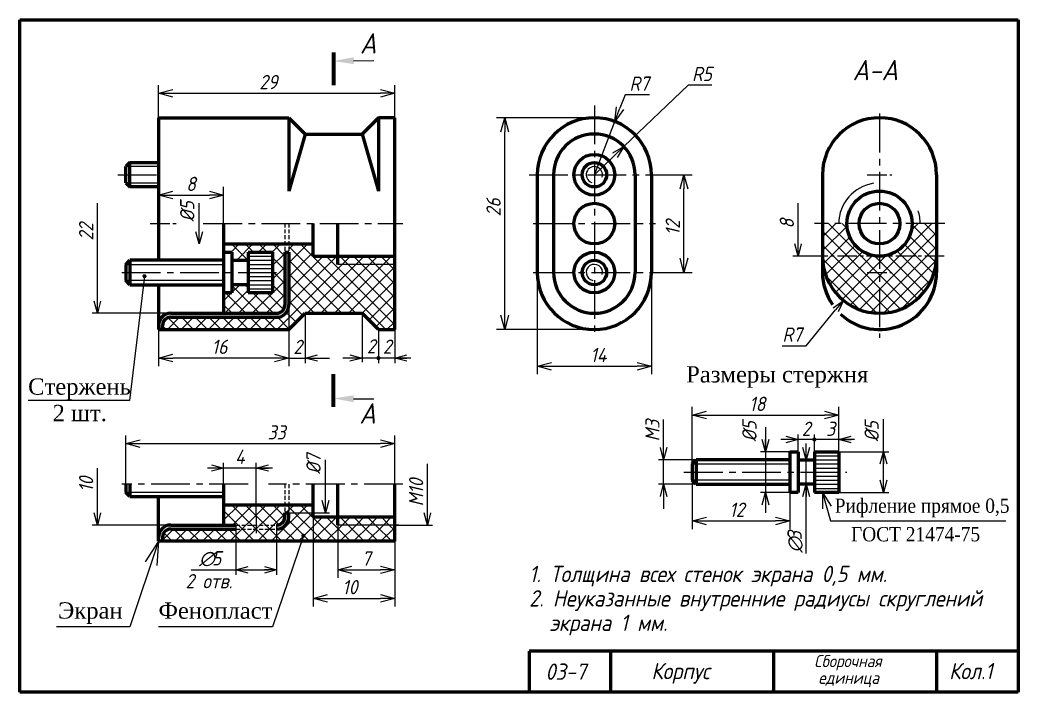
# Model space of a CAD drawing. Header units: millimetres. Extents: x -255 to 511, y 132 to 472.
# Drawn here: x 10 to 255, y 307 to 472 of the extents above; entities that cross this region are included whole.
import ezdxf

# ---------------------------------------------------------------- set-up
doc = ezdxf.new("R2010")
doc.units = ezdxf.units.MM
doc.header["$LTSCALE"] = 0.5
doc.linetypes.add('DASHED2', pattern=[9.525, 6.35, -3.175])
doc.linetypes.add('осевая2', pattern=[28.575, 19.05, -3.175, 3.175, -3.175])
doc.layers.get('Defpoints').update_dxf_attribs({"color": 5})
doc.styles.get("Standard").update_dxf_attribs({"font": 'isocpeui.ttf', "width": 0.9})
doc.styles.add('стиль1', font='TIMES.TTF')
doc.dimstyles.new('Standart 1', dxfattribs={"dimtxt": 3.5, "dimasz": 3.5, "dimexe": 2, "dimexo": 0, "dimgap": 1, "dimtad": 1, "dimtoh": 1, "dimdec": 0, "dimtxsty": 'Standard', "dimblk": 'OPEN30', "dimcen": 2.5, "dimadec": 0, "dimazin": 0, "dimtfac": 1, "dimtdec": 0, "dimtmove": 0, "dimatfit": 3, "dimldrblk": 'DOTSMALL', "dimfxl": 0, "dimarcsym": 0})
pattern_1 = [(45, (9, -15), (-1.683798, 1.683798), []), (135, (9, -15), (-1.683798, -1.683798), [])]

# ---------------------------------------------------------------- blocks, each defined once
blk = doc.blocks.new('_Open30')
at = {"color": 0, "linetype": 'ByBlock', "lineweight": -2}
for p, q in [((-1, 0.268), (0, 0)), ((0, 0), (-1, -0.268)), ((0, 0), (-1, 0))]:
    blk.add_line(p, q, dxfattribs=at)
blk = doc.blocks.new('*D18')
at = {"color": 0, "lineweight": -2}
for p, q in [((175, 359), (175, 347)), ((199, 356), (199, 347)), ((178.5, 349), (195.5, 349))]:
    blk.add_line(p, q, dxfattribs=at)
at = {"layer": 'Defpoints', "color": 0}
for p in [(175, 359), (199, 356), (199, 349)]:
    blk.add_point(p, dxfattribs=at)
at = {"color": 0, "lineweight": -2, "xscale": 3.5, "yscale": 3.5, "zscale": 3.5, "rotation": 180}
blk.add_blockref('_Open30', (175, 349), dxfattribs=at)
at = {"color": 0, "lineweight": -2, "xscale": 3.5, "yscale": 3.5, "zscale": 3.5}
blk.add_blockref('_Open30', (199, 349), dxfattribs=at)
at = {"color": 0, "lineweight": -3, "insert": (186, 351.75), "char_height": 3.5, "attachment_point": 5}
blk.add_mtext('12', dxfattribs=at)
blk = doc.blocks.new('_DotSmall')
at = {"color": 0, "linetype": 'ByBlock', "const_width": 0.5}
blk.add_lwpolyline([(-0.0625, 0, 1), (0.0625, 0, 1)], format="xyb", close=True, dxfattribs=at)
blk = doc.blocks.new('*D19')
at = {"color": 0, "lineweight": -2}
for p, q in [((175, 363), (175, 377)), ((178.5, 375), (207.5, 375)), ((211, 366), (211, 377))]:
    blk.add_line(p, q, dxfattribs=at)
at = {"layer": 'Defpoints', "color": 0}
for p in [(211, 375), (211, 366), (175, 363)]:
    blk.add_point(p, dxfattribs=at)
at = {"color": 0, "lineweight": -2, "xscale": 3.5, "yscale": 3.5, "zscale": 3.5, "rotation": 180}
blk.add_blockref('_Open30', (175, 375), dxfattribs=at)
at = {"color": 0, "lineweight": -2, "xscale": 3.5, "yscale": 3.5, "zscale": 3.5}
blk.add_blockref('_Open30', (211, 375), dxfattribs=at)
at = {"color": 0, "lineweight": -3, "insert": (191, 377.75), "char_height": 3.5, "attachment_point": 5}
blk.add_mtext('18', dxfattribs=at)
blk = doc.blocks.new('*D20')
at = {"color": 0, "lineweight": -2}
for p, q in [((166, 434), (175, 434)), ((173, 413.5), (173, 430.5)), ((166, 410), (175, 410))]:
    blk.add_line(p, q, dxfattribs=at)
at = {"layer": 'Defpoints', "color": 0}
for p in [(166, 434), (173, 434), (166, 410)]:
    blk.add_point(p, dxfattribs=at)
at = {"color": 0, "lineweight": -2, "xscale": 3.5, "yscale": 3.5, "zscale": 3.5}
for p, rotation in [((173, 434), 90), ((173, 410), 270)]:
    blk.add_blockref('_Open30', p, dxfattribs=dict(at, rotation=rotation))
at = {"color": 0, "lineweight": -3, "insert": (170.25, 421), "char_height": 3.5, "attachment_point": 5, "rotation": 90}
blk.add_mtext('12', dxfattribs=at)
blk = doc.blocks.new('*D21')
at = {"color": 0, "lineweight": -2}
for p, q in [((151, 448), (127, 448)), ((129, 399.5), (129, 444.5)), ((151, 396), (127, 396))]:
    blk.add_line(p, q, dxfattribs=at)
at = {"layer": 'Defpoints', "color": 0}
for p in [(129, 448), (151, 448), (151, 396)]:
    blk.add_point(p, dxfattribs=at)
at = {"color": 0, "lineweight": -2, "xscale": 3.5, "yscale": 3.5, "zscale": 3.5}
for p, rotation in [((129, 448), 90), ((129, 396), 270)]:
    blk.add_blockref('_Open30', p, dxfattribs=dict(at, rotation=rotation))
at = {"color": 0, "lineweight": -3, "insert": (126.25, 426), "char_height": 3.5, "attachment_point": 5, "rotation": 90}
blk.add_mtext('26', dxfattribs=at)
blk = doc.blocks.new('*D22')
at = {"color": 0, "lineweight": -2}
for p, q in [((88, 348), (88, 335)), ((91.5, 337), (98.5, 337)), ((102, 338), (102, 335))]:
    blk.add_line(p, q, dxfattribs=at)
at = {"layer": 'Defpoints', "color": 0}
for p in [(88, 348), (102, 338), (102, 337)]:
    blk.add_point(p, dxfattribs=at)
at = {"color": 0, "lineweight": -2, "xscale": 3.5, "yscale": 3.5, "zscale": 3.5, "rotation": 180}
blk.add_blockref('_Open30', (88, 337), dxfattribs=at)
at = {"color": 0, "lineweight": -2, "xscale": 3.5, "yscale": 3.5, "zscale": 3.5}
blk.add_blockref('_Open30', (102, 337), dxfattribs=at)
at = {"color": 0, "lineweight": -3, "insert": (95, 339.77), "char_height": 3.5, "attachment_point": 5}
blk.add_mtext('7', dxfattribs=at)
blk = doc.blocks.new('*D23')
at = {"color": 0, "lineweight": -2}
for p, q in [((82, 350), (82, 328)), ((102, 350), (102, 328)), ((85.5, 330), (98.5, 330))]:
    blk.add_line(p, q, dxfattribs=at)
at = {"layer": 'Defpoints', "color": 0}
for p in [(82, 350), (102, 350), (102, 330)]:
    blk.add_point(p, dxfattribs=at)
at = {"color": 0, "lineweight": -2, "xscale": 3.5, "yscale": 3.5, "zscale": 3.5, "rotation": 180}
blk.add_blockref('_Open30', (82, 330), dxfattribs=at)
at = {"color": 0, "lineweight": -2, "xscale": 3.5, "yscale": 3.5, "zscale": 3.5}
blk.add_blockref('_Open30', (102, 330), dxfattribs=at)
at = {"color": 0, "lineweight": -3, "insert": (91, 332.75), "char_height": 3.5, "attachment_point": 5}
blk.add_mtext('10', dxfattribs=at)
blk = doc.blocks.new('*D24')
at = {"color": 0, "lineweight": -2}
for p, q in [((137, 410), (137, 385)), ((165, 410), (165, 385)), ((140.5, 387), (161.5, 387))]:
    blk.add_line(p, q, dxfattribs=at)
at = {"layer": 'Defpoints', "color": 0}
for p in [(137, 410), (165, 410), (165, 387)]:
    blk.add_point(p, dxfattribs=at)
at = {"color": 0, "lineweight": -2, "xscale": 3.5, "yscale": 3.5, "zscale": 3.5, "rotation": 180}
blk.add_blockref('_Open30', (137, 387), dxfattribs=at)
at = {"color": 0, "lineweight": -2, "xscale": 3.5, "yscale": 3.5, "zscale": 3.5}
blk.add_blockref('_Open30', (165, 387), dxfattribs=at)
at = {"color": 0, "lineweight": -3, "insert": (152, 389.75), "char_height": 3.5, "attachment_point": 5}
blk.add_mtext('14', dxfattribs=at)
blk = doc.blocks.new('*D25')
at = {"color": 0, "lineweight": -2}
for p, q in [((44, 429), (44, 431)), ((47.5, 429), (56.5, 429)), ((60, 422), (60, 431))]:
    blk.add_line(p, q, dxfattribs=at)
at = {"layer": 'Defpoints', "color": 0}
for p in [(44, 429), (60, 429), (60, 422)]:
    blk.add_point(p, dxfattribs=at)
at = {"color": 0, "lineweight": -2, "xscale": 3.5, "yscale": 3.5, "zscale": 3.5, "rotation": 180}
blk.add_blockref('_Open30', (44, 429), dxfattribs=at)
at = {"color": 0, "lineweight": -2, "xscale": 3.5, "yscale": 3.5, "zscale": 3.5}
blk.add_blockref('_Open30', (60, 429), dxfattribs=at)
at = {"color": 0, "lineweight": -3, "insert": (52, 431.75), "char_height": 3.5, "attachment_point": 5}
blk.add_mtext('8', dxfattribs=at)
blk = doc.blocks.new('*D26')
at = {"color": 0, "lineweight": -2}
for p, q in [((36, 358), (36, 370)), ((102, 358), (102, 370)), ((39.5, 368), (98.5, 368))]:
    blk.add_line(p, q, dxfattribs=at)
at = {"layer": 'Defpoints', "color": 0}
for p in [(102, 368), (36, 358), (102, 358)]:
    blk.add_point(p, dxfattribs=at)
at = {"color": 0, "lineweight": -2, "xscale": 3.5, "yscale": 3.5, "zscale": 3.5, "rotation": 180}
blk.add_blockref('_Open30', (36, 368), dxfattribs=at)
at = {"color": 0, "lineweight": -2, "xscale": 3.5, "yscale": 3.5, "zscale": 3.5}
blk.add_blockref('_Open30', (102, 368), dxfattribs=at)
at = {"color": 0, "lineweight": -3, "insert": (73, 370.75), "char_height": 3.5, "attachment_point": 5}
blk.add_mtext('33', dxfattribs=at)
blk = doc.blocks.new('*D27')
at = {"color": 0, "lineweight": -2}
for p, q in [((44, 396), (44, 387)), ((76, 396), (76, 387)), ((72.5, 389), (47.5, 389))]:
    blk.add_line(p, q, dxfattribs=at)
at = {"layer": 'Defpoints', "color": 0}
for p in [(44, 396), (76, 396), (44, 389)]:
    blk.add_point(p, dxfattribs=at)
at = {"color": 0, "lineweight": -2, "xscale": 3.5, "yscale": 3.5, "zscale": 3.5, "rotation": 180}
blk.add_blockref('_Open30', (44, 389), dxfattribs=at)
at = {"color": 0, "lineweight": -2, "xscale": 3.5, "yscale": 3.5, "zscale": 3.5}
blk.add_blockref('_Open30', (76, 389), dxfattribs=at)
at = {"color": 0, "lineweight": -3, "insert": (59, 391.75), "char_height": 3.5, "attachment_point": 5}
blk.add_mtext('16', dxfattribs=at)
blk = doc.blocks.new('*D28')
at = {"color": 0, "lineweight": -2}
for p, q in [((158.54, 453.6), (157.28, 450.33)), ((164.53, 453.6), (158.54, 453.6)), ((151, 434), (156.03, 447.07))]:
    blk.add_line(p, q, dxfattribs=at)
at = {"layer": 'Defpoints', "color": 0}
for p in [(156.03, 447.07), (151, 434)]:
    blk.add_point(p, dxfattribs=at)
at = {"color": 0, "lineweight": -2, "xscale": 3.5, "yscale": 3.5, "zscale": 3.5, "rotation": 248.9624889745791}
blk.add_blockref('_Open30', (156.03, 447.07), dxfattribs=at)
at = {"color": 0, "lineweight": -3, "insert": (162.03, 456.37), "char_height": 3.5, "attachment_point": 5}
blk.add_mtext('R7', dxfattribs=at)
blk = doc.blocks.new('*D29')
at = {"color": 0, "lineweight": -2}
for p, q in [((44, 448), (44, 456)), ((102, 448), (102, 456)), ((47.5, 454), (98.5, 454))]:
    blk.add_line(p, q, dxfattribs=at)
at = {"layer": 'Defpoints', "color": 0}
for p in [(102, 454), (44, 448), (102, 448)]:
    blk.add_point(p, dxfattribs=at)
at = {"color": 0, "lineweight": -2, "xscale": 3.5, "yscale": 3.5, "zscale": 3.5, "rotation": 180}
blk.add_blockref('_Open30', (44, 454), dxfattribs=at)
at = {"color": 0, "lineweight": -2, "xscale": 3.5, "yscale": 3.5, "zscale": 3.5}
blk.add_blockref('_Open30', (102, 454), dxfattribs=at)
at = {"color": 0, "lineweight": -3, "insert": (71, 456.75), "char_height": 3.5, "attachment_point": 5}
blk.add_mtext('29', dxfattribs=at)

msp = doc.modelspace()

# ---------------------------------------------------------------- hatches: boundary and pattern name
at = {"lineweight": -3}
h = msp.add_hatch(dxfattribs=at)
h.set_pattern_fill('ANSI37', color=256, scale=0.75, style=0)
h.set_pattern_definition(pattern_1)
h.paths.add_polyline_path([(213, 422), (207, 422), (207, 414), (221, 414), (221, 414, -0.414214)])
h.paths.add_polyline_path([(221, 414), (207, 414, 0.414214), (221, 400)])
h.paths.add_polyline_path([(235, 414), (221, 414), (221, 400, 0.414214)])
h.paths.add_polyline_path([(235, 422), (229, 422, -0.414214), (221, 414), (221, 414), (235, 414)])
h = msp.add_hatch(dxfattribs=at)
h.set_pattern_fill('ANSI37', color=256, scale=0.75, style=0)
h.set_pattern_definition(pattern_1)
h.paths.add_polyline_path([(102, 412), (88, 412), (88, 414), (82, 414), (82, 417), (76, 417), (76, 415), (76, 402), (76, 396), (80, 400), (94, 400), (98, 396), (102, 396)])
h.paths.add_polyline_path([(102, 414), (88, 414), (88, 412), (102, 412)])
h.paths.add_polyline_path([(75, 415), (75, 417), (60, 417), (60, 415), (62, 415), (62, 413), (66, 413), (66, 415), (72, 415), (72, 405), (66, 405), (66, 407), (62, 407), (62, 405), (60, 405), (60, 400), (73, 400, 0.414214), (75, 402)])
h.paths.add_polyline_path([(76, 402, -0.414214), (73, 399), (47, 399, 0.414214), (45, 397), (45, 396), (76, 396)])
at = {"ltscale": 0.5}
msp.add_hatch(color=7, dxfattribs=at).paths.add_polyline_path([(76, 402), (76, 415), (75, 415), (75, 402, -0.414214), (73, 400), (47, 400, 0.414214), (44, 397), (44, 396), (45, 396), (45, 397, -0.414214), (47, 399), (73, 399, 0.414214)])
at = {"lineweight": -3}
h = msp.add_hatch(dxfattribs=at)
h.set_pattern_fill('ANSI37', color=256, scale=0.75, style=0)
h.set_pattern_definition(pattern_1)
h.paths.add_polyline_path([(63, 347), (47, 347, 0.414214), (45, 345), (45, 344), (63, 344)])
h.paths.add_polyline_path([(73, 347), (63, 347), (63, 344), (73, 344)])
h.paths.add_polyline_path([(68, 348), (63, 348), (63, 347), (68, 347)])
h.paths.add_polyline_path([(73, 348), (68, 348), (68, 347), (73, 347)])
h.paths.add_polyline_path([(75, 351), (75, 353), (68, 353), (68, 350), (68, 348), (73, 348, 0.414214), (75, 350)])
h.paths.add_polyline_path([(68, 353), (60, 353), (60, 348), (63, 348), (68, 348), (68, 350)])
h.paths.add_polyline_path([(76, 353), (75, 353), (75, 351), (76, 351)])
h.paths.add_polyline_path([(82, 353), (76, 353), (76, 351), (82, 351)])
h.paths.add_polyline_path([(102, 348), (88, 348), (88, 350), (82, 350), (82, 351), (76, 351), (76, 350, -0.414214), (73, 347), (73, 344), (102, 344)])
at = {"ltscale": 0.5}
h = msp.add_hatch(color=7, dxfattribs=at)
h.paths.add_polyline_path([(76, 350), (76, 351), (75, 351), (75, 350, -0.414214), (73, 348), (73, 347, 0.414214)])
h.paths.add_polyline_path([(63, 348), (47, 348, 0.414214), (44, 345), (44, 344), (45, 344), (45, 345, -0.414214), (47, 347), (63, 347)])
at = {"lineweight": -3}
h = msp.add_hatch(dxfattribs=at)
h.set_pattern_fill('ANSI37', color=256, scale=0.75, style=0)
h.set_pattern_definition(pattern_1)
h.paths.add_polyline_path([(102, 350), (88, 350), (88, 348), (102, 348)])

# ---------------------------------------------------------------- linework, layer by layer
at = {"color": 7, "lineweight": 60}
for p, q in [((10, 307), (10, 472)), ((10, 472), (255, 472)), ((255, 472), (255, 307)), ((255, 317), (135, 317)), ((135, 317), (135, 307)), ((155, 317), (155, 307)), ((195, 317), (195, 307)), ((235, 317), (235, 307)), ((255, 307), (10, 307))]:
    msp.add_line(p, q, dxfattribs=at)
at = {"color": 7, "lineweight": 80}
for p, q in [((87, 464.01), (87, 456)), ((87, 376.99), (87, 385))]:
    msp.add_line(p, q, dxfattribs=at)
at = {"color": 7, "lineweight": -3}
for p, q in [((91.9, 462), (96.9, 462.01)), ((174, 456), (158.23, 440.91)), ((179.86, 456), (174, 456)), ((151, 434), (158.23, 440.91)), ((44, 436), (36, 436)), ((36, 432), (44, 432)), ((29, 403), (29, 427)), ((54, 420), (54, 427)), ((201, 417), (201, 427)), ((36, 412), (60, 412)), ((66, 414), (72, 414)), ((66, 413), (72, 413)), ((66, 412), (72, 412)), ((102, 412), (88, 412)), ((205, 414), (199.75, 414)), ((66, 411), (72, 411)), ((60, 408), (36, 408)), ((40.57, 409.09), (36.89, 378.56)), ((66, 409), (72, 409)), ((66, 408), (72, 408)), ((66, 407), (72, 407)), ((66, 406), (72, 406)), ((76, 402), (76, 387.75)), ((47, 400), (27.75, 400)), ((80, 400), (80, 387.75)), ((94, 400), (94, 388)), ((203, 392), (210.23, 400.84)), ((98, 396), (98, 387.75)), ((102, 396), (102, 387.75)), ((197.14, 392), (203, 392)), ((76, 389), (80, 389)), ((83, 389), (86, 389)), ((105.91, 389), (89.28, 389)), ((36.89, 378.56), (12, 378.56)), ((91.9, 379), (96.9, 378.99)), ((168, 367), (168, 373.88)), ((222, 359), (222, 374)), ((193, 372), (193, 351)), ((201, 366), (201, 370.25)), ((205, 366), (205, 370.25)), ((205, 366), (205, 370.25)), ((211, 366), (211, 370.25)), ((214.89, 369), (196.75, 369)), ((203, 341), (203, 368)), ((199, 366), (191.75, 366)), ((211, 366), (223.25, 366)), ((60, 356), (60, 363.25)), ((68, 350), (68, 363.25)), ((85, 354), (85, 364)), ((110, 351), (110, 363)), ((176, 364), (166.75, 364)), ((168, 358), (168, 364)), ((175, 363), (199, 363)), ((205, 365), (211, 365)), ((205, 364), (211, 364)), ((205, 363), (211, 363)), ((29, 351), (29, 362)), ((72, 362), (56, 362)), ((205, 362), (211, 362)), ((176, 358), (166.75, 358)), ((199, 359), (175, 359)), ((205, 360), (211, 360)), ((205, 359), (211, 359)), ((205, 358), (211, 358)), ((60, 356), (36, 356)), ((199, 356), (191.75, 356)), ((205, 357), (211, 357)), ((205, 356), (223.25, 356)), ((207, 356), (209, 349)), ((207, 356), (207, 352)), ((207, 356), (209.11, 352.6)), ((168, 355), (168, 352)), ((76, 351), (86, 351)), ((47, 348), (27.75, 348)), ((103, 348), (88, 348)), ((102, 348), (111.25, 348)), ((209, 349), (252, 349)), ((63, 347), (63, 335.75)), ((73, 347), (73, 335.75)), ((44, 344), (37, 323)), ((44, 344), (40.7, 338.96)), ((44, 344), (43.6, 338.03)), ((79.58, 345.37), (72, 323)), ((52, 337), (71, 337)), ((37, 323), (19, 323)), ((72, 323), (44, 323))]:
    msp.add_line(p, q, dxfattribs=at)
at = {"color": 7, "linetype": 'осевая2', "lineweight": -3}
for p, q in [((151, 451), (151, 394)), ((221, 449), (221, 394)), ((34, 434), (45, 434)), ((135, 434), (166, 434)), ((55, 422), (104, 422)), ((136, 422), (166, 422)), ((237, 422), (205, 422)), ((35, 410), (73, 410)), ((136, 410), (166, 410)), ((173, 361), (213, 361)), ((66, 358), (35, 358)), ((104, 358), (71, 358))]:
    msp.add_line(p, q, dxfattribs=at)
at = {"color": 7, "lineweight": 60, "ltscale": 0.5}
for p, q in [((44, 448), (76, 448)), ((44, 448), (44, 413)), ((76, 448), (76, 430)), ((76, 448), (80, 444)), ((98, 448), (94, 444)), ((102, 448), (98, 448)), ((98, 448), (98, 430)), ((102, 396), (102, 448)), ((80, 444), (76, 430)), ((80, 444), (94, 444)), ((94, 444), (98, 430)), ((37, 437), (36, 436)), ((37, 431), (37, 437)), ((37, 437), (44, 437)), ((36, 432), (36, 436)), ((137, 434), (137, 410)), ((141, 434), (141, 409.96)), ((161, 434), (161, 410)), ((165, 434), (165, 410)), ((207, 434), (207, 410)), ((235, 434), (235, 410)), ((36, 432), (37, 431)), ((44, 431), (37, 431)), ((60, 422), (60, 400)), ((82, 414), (82, 422)), ((88, 412), (88, 422)), ((60, 417), (82, 417)), ((60, 415), (62, 415)), ((62, 415), (62, 405)), ((66, 415), (66, 405)), ((66, 415), (72, 415)), ((72, 415), (72, 405)), ((75, 415), (76, 415)), ((75, 415), (75, 402)), ((76, 415), (76, 402)), ((36, 412), (37, 413)), ((36, 412), (36, 408)), ((60, 413), (37, 413)), ((37, 413), (37, 407)), ((62, 413), (66, 413)), ((82, 414), (102, 414)), ((37, 407), (36, 408)), ((37, 407), (60, 407)), ((44, 407), (44, 396)), ((66, 407), (62, 407)), ((62, 405), (60, 405)), ((72, 405), (66, 405)), ((47, 400), (73, 400)), ((76, 396), (80, 400)), ((80, 400), (94, 400)), ((98, 396), (94, 400)), ((45, 396), (45, 397)), ((47, 399), (73, 399)), ((44, 396), (76, 396)), ((98, 396), (102, 396)), ((199, 366), (201, 366)), ((199, 366), (199, 356)), ((201, 366), (201, 356)), ((205, 366), (211, 366)), ((205, 366), (205, 356)), ((211, 366), (211, 356)), ((175, 363), (176, 364)), ((175, 363), (175, 359)), ((176, 364), (176, 358)), ((199, 364), (176, 364)), ((201, 364), (205, 364)), ((36, 358), (36, 356)), ((37, 358), (37, 355)), ((60, 358), (60, 348)), ((82, 350), (82, 358)), ((88, 348), (88, 358)), ((102, 344), (102, 358)), ((176, 358), (175, 359)), ((176, 358), (199, 358)), ((205, 358), (201, 358)), ((37, 355), (36, 356)), ((201, 356), (199, 356)), ((211, 356), (205, 356)), ((37, 355), (60, 355)), ((44, 344), (44, 354.99)), ((60, 353), (82, 353)), ((75, 351), (76, 351)), ((75, 350), (75, 351)), ((76, 350), (76, 351)), ((47, 348), (63, 348)), ((82, 350), (102, 350)), ((47, 347), (63, 347)), ((102, 344), (44, 344)), ((45, 345), (45, 344))]:
    msp.add_line(p, q, dxfattribs=at)
at = {"color": 7, "linetype": 'осевая2', "lineweight": -3, "ltscale": 0.5}
for p, q in [((218, 434), (224, 434)), ((42, 422), (49, 422)), ((236.87, 414), (205, 414)), ((218, 410), (224, 410))]:
    msp.add_line(p, q, dxfattribs=at)
at = {"color": 7, "linetype": 'DASHED2', "lineweight": -3, "ltscale": 0.3}
for p, q in [((75, 422), (75, 415)), ((76, 422), (76, 415)), ((75, 358), (75, 351)), ((76, 358), (76, 351)), ((63, 348), (73, 348)), ((63, 347), (73, 347))]:
    msp.add_line(p, q, dxfattribs=at)
at = {"color": 7, "ltscale": 0.5}
for p, q in [((60, 407), (60, 408)), ((44, 397), (44, 397)), ((203, 364), (204.25, 364)), ((203, 358), (204.25, 358))]:
    msp.add_line(p, q, dxfattribs=at)
at = {"color": 7, "lineweight": -3, "ltscale": 0.5}
for p, q in [((63, 348), (63, 347)), ((68, 350), (68, 346)), ((73, 348), (73, 347))]:
    msp.add_line(p, q, dxfattribs=at)
at = {"color": 7, "ltscale": 0.5, "const_width": 0.5}
for points in [[(40.32, 409.09, 1), (40.82, 409.09, 1)], [(79.33, 345.37, 1), (79.83, 345.37, 1)]]:
    msp.add_lwpolyline(points, format="xyb", close=True, dxfattribs=at)
at = {"color": 7, "lineweight": -3, "const_width": 0.5}
for points in [[(97.75, 389, 1), (98.25, 389, 1)], [(204.75, 369, 1), (205.25, 369, 1)]]:
    msp.add_lwpolyline(points, format="xyb", close=True, dxfattribs=at)
at = {"color": 7, "lineweight": 60, "ltscale": 0.5}
for centre, radius in [((151, 434), 5), ((151, 434), 3), ((221, 422), 8), ((151, 422), 5), ((221, 422), 5), ((151, 410), 5), ((151, 410), 3)]:
    msp.add_circle(centre, radius, dxfattribs=at)
for centre, radius, start, end in [((151, 434), 14, 0, 180), ((221, 434), 14, 0, 180), ((151, 434), 10, 0, 180), ((221, 414), 14, 180, 0), ((151, 410), 14, 180, 0), ((151, 410), 10, 180, 0), ((221, 410), 14, 180, 214.2229), ((221, 410), 14, 226.9848, 0), ((73, 402), 2, 270, 0), ((73, 402), 3, 270, 0), ((47, 397), 3, 90, 180), ((47, 397), 2, 90, 180), ((47, 345), 3, 90, 180), ((73, 350), 3, 270, 0), ((73, 350), 2, 270, 0), ((47, 345), 2, 90, 180)]:
    msp.add_arc(centre, radius, start, end, dxfattribs=at)
at = {"color": 7, "lineweight": -3}
for centre, radius, start, end in [((151, 434), 2, 342.0704, 250.7705), ((221, 422), 10, 98.3525, 180), ((221, 422), 10, 0, 18.4236), ((151, 410), 2, 346.3553, 258.6987)]:
    msp.add_arc(centre, radius, start, end, dxfattribs=at)
msp.add_solid([(91.92, 461.17), (91.88, 462.84), (86.9, 461.91)], dxfattribs=at)
at = {"color": 7}
msp.add_solid([(91.92, 379.83), (91.88, 378.16), (86.9, 379.09)], dxfattribs=at)

# ---------------------------------------------------------------- block references
at = {"color": 7, "lineweight": -3, "yscale": 3, "zscale": 3}
for p, xscale, rotation in [((158.23, 440.91), 3.000000000000002, 43.72696997994309), ((54, 417), 3, 270), ((201, 414), 3, 270), ((29, 400), 3, 270), ((212.13, 403.16), 3.00000000000002, 50.70760093214995), ((80, 389), 3, 180), ((102, 389), 3, 180), ((193, 366), 3, 270), ((211, 369), 3, 180), ((168, 364), 3, 270), ((203, 364), 3, 270), ((222, 366), 3, 90), ((68, 362), 3, 180), ((168, 358), 3, 90), ((203, 358), 3, 90), ((222, 356), 3, 270), ((193, 356), 3, 90), ((85, 351), 3, 270), ((29, 348), 3, 270), ((110, 348), 3, 270), ((63, 337), 3, 180)]:
    msp.add_blockref('_Open30', p, dxfattribs=dict(at, xscale=xscale, rotation=rotation))
at = {"color": 7, "lineweight": -3, "xscale": 3, "yscale": 3, "zscale": 3}
for p in [(94, 389), (201, 369), (60, 362), (73, 337)]:
    msp.add_blockref('_Open30', p, dxfattribs=at)

# ---------------------------------------------------------------- texts
at = {"color": 7, "lineweight": -3, "width": 0.9}
for s, height, p in [('А', 5, (93.46, 463.75)), ('2', 3.5, (95.15, 390.13)), ('2', 3.5, (99.08, 390.04)), ('А', 5, (93.32, 372.9)), ('∅', 3.5, (54, 338.09)), ('5', 3.5, (57.14, 338.09)), ('2 отв. ', 3.5, (50.66, 332.47))]:
    msp.add_text(s, height=height, dxfattribs=at).set_placement(p)
at = {"color": 7, "width": 0.9}
for s, height, p in [('А-А', 5, (214.39, 457.2)), ('1. Толщина всех стенок экрана 0,5 мм.', 4, (135, 334)), ('2. Неуказанные внутренние радиусы скруглений', 4, (135, 328)), ('экрана 1 мм.', 4, (140, 322)), ('Сборочная', 3, (204.98, 313.11)), ('03-7', 4, (139, 310)), ('Корпус', 4, (165, 310.14)), ('Кол.1', 4, (238.08, 310.14)), ('единица', 3, (206, 309))]:
    msp.add_text(s, height=height, dxfattribs=at).set_placement(p)
at = {"color": 7, "ltscale": 0.5, "style": 'стиль1'}
msp.add_text('Размеры стержня', height=4, dxfattribs=at).set_placement((173.53, 383))
at = {"color": 7, "lineweight": -3, "style": 'стиль1'}
for s, p in [('Стержень', (12, 380)), ('2 шт.', (18, 373.5)), ('Экран', (19.35, 325.03)), ('Фенопласт', (44, 325))]:
    msp.add_text(s, height=4, dxfattribs=at).set_placement(p)
at = {"color": 7, "lineweight": -3, "style": 'стиль1', "width": 0.9}
for s, p in [('Рифление прямое 0,5', (210, 351)), ('ГОСТ 21474-75', (214, 344))]:
    msp.add_text(s, height=3.5, dxfattribs=at).set_placement(p)
at = {"color": 7, "width": 0.9}
for s, p in [('∅', (201.92, 341.22)), ('3', (201.92, 344.3))]:
    msp.add_text(s, height=3.5, rotation=90, dxfattribs=at).set_placement(p)
at = {"color": 7, "lineweight": -3, "char_height": 3.5, "attachment_point": 5}
for s, insert in [('R5', (177.43, 458.75)), ('R7', (199.57, 394.75)), ('2', (78.19, 391.73)), ('2', (203, 371.63)), ('3', (209, 371.63)), ('4', (64, 364.75))]:
    msp.add_mtext(s, dxfattribs=dict(at, insert=insert))
at = {"color": 7, "lineweight": -3, "char_height": 3.5, "attachment_point": 5, "rotation": 90}
for s, insert in [('%%c5', (51.07, 425)), ('22', (26.25, 420)), ('8', (198.25, 422)), ('M3', (165.25, 371.18)), ('%%c5', (189.07, 371)), ('%%c5', (219.07, 371)), ('%%c7', (82.07, 363)), ('10', (26.25, 358)), ('M10', (107.25, 356))]:
    msp.add_mtext(s, dxfattribs=dict(at, insert=insert))

# ---------------------------------------------------------------- dimensions: what is measured, and where the dimension line sits
at = {"color": 7, "lineweight": -3}
for base, p1, p2, text, picture, middle in [((102, 454), (44, 448), (102, 448), '29', '*D29', (71, 454)), ((60, 429), (44, 429), (60, 422), '8', '*D25', (52, 429)), ((165, 387), (137, 410), (165, 410), '14', '*D24', (152, 387)), ((44, 389), (76, 396), (44, 396), '16', '*D27', (59, 389)), ((211, 375), (175, 363), (211, 366), '18', '*D19', (191, 375)), ((102, 368), (36, 358), (102, 358), '33', '*D26', (73, 368)), ((199, 349), (175, 359), (199, 356), '12', '*D18', (186, 349)), ((102, 330), (82, 350), (102, 350), '10', '*D23', (91, 330)), ((102, 337), (88, 348), (102, 338), '7', '*D22', (95, 337))]:
    dim = msp.add_linear_dim(base=base, p1=p1, p2=p2, text=text, dimstyle='Standart 1', dxfattribs=at)
    dim.commit()
    dim.dimension.update_dxf_attribs({"geometry": picture, "text_midpoint": middle, "dimtype": 160})
dim = msp.add_radius_dim(center=(151, 434), mpoint=(156.03, 447.07), text='R7', dimstyle='Standart 1', dxfattribs=at)
dim.commit()
dim.dimension.update_dxf_attribs({"geometry": '*D28', "text_midpoint": (162.03, 456.37)})
for base, p1, p2, text, picture, middle in [((129, 448), (151, 396), (151, 448), '26', '*D21', (129, 426)), ((173, 434), (166, 410), (166, 434), '12', '*D20', (173, 421))]:
    dim = msp.add_linear_dim(base=base, p1=p1, p2=p2, angle=90, text=text, dimstyle='Standart 1', dxfattribs=at)
    dim.commit()
    dim.dimension.update_dxf_attribs({"geometry": picture, "text_midpoint": middle, "dimtype": 160})

doc.saveas('drawing.dxf')
